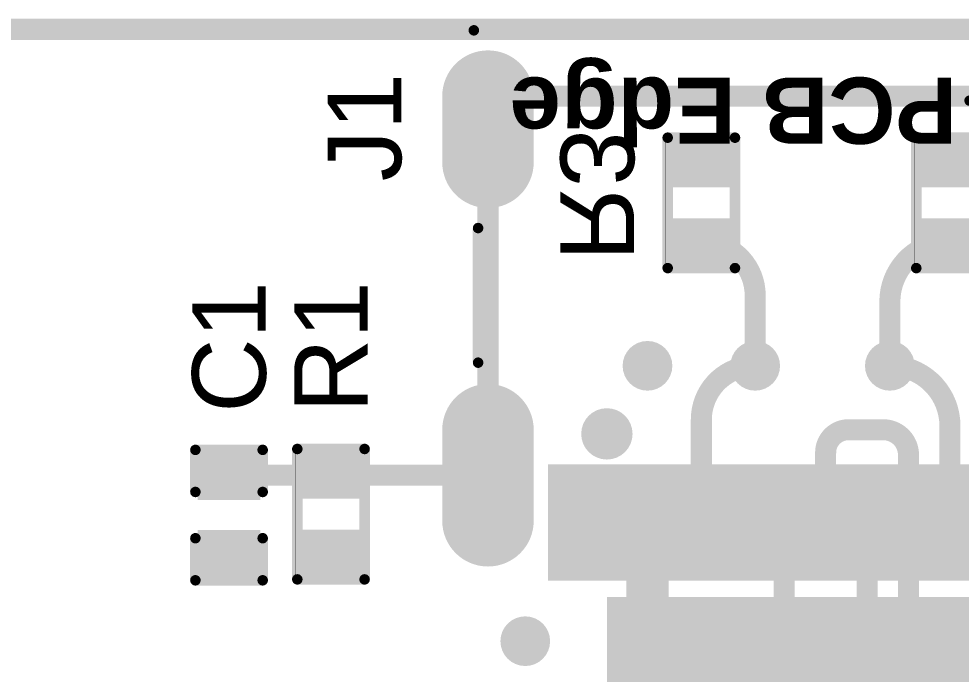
# Model space of a CAD drawing. Header units: inches. Extents: x 0 to 280, y 0 to 81.
# Drawn here: x 129.72 to 141.09, y 73.49 to 81.41 of the extents above; entities that cross this region are included whole.
import ezdxf

# ---------------------------------------------------------------- set-up
doc = ezdxf.new("R2010")
doc.units = ezdxf.units.IN
for name, color, linetype in [('Board Outline', 216, 'Continuous'), ('Bottom Layer', 5, 'Continuous'), ('Bottom Overlay', 54, 'Continuous'), ('Bottom Paste', 16, 'Continuous'), ('Bottom Solder', 6, 'Continuous'), ('Mechanical 13', 56, 'Continuous'), ('Multi-Layer', 9, 'Continuous'), ('Pad Holes', 156, 'Continuous'), ('Top Layer', 1, 'Continuous'), ('Top Overlay', 2, 'Continuous'), ('Top Paste', 8, 'Continuous'), ('Top Solder', 216, 'Continuous'), ('Via Holes', 16, 'Continuous')]:
    doc.layers.add(name, color=color, linetype=linetype)
doc.styles.add('Arial', font='', dxfattribs={"height": 0.2})
doc.styles.add('Arial_Bold', font='', dxfattribs={"height": 0.2})
doc.styles.get('Arial').set_extended_font_data('Arial')
doc.styles.get('Arial_Bold').set_extended_font_data('Arial', bold=True)

# ---------------------------------------------------------------- blocks, each defined once
blk = doc.blocks.new('R___0402_B_106')
at = {"layer": 'Bottom Layer'}
for points in [[(-0.241, 0.318), (-0.241, -0.318), (-0.699, -0.318), (-0.699, 0.318)], [(0.699, 0.318), (0.699, -0.318), (0.241, -0.318), (0.241, 0.318)]]:
    blk.add_hatch(color=5, dxfattribs=at).paths.add_polyline_path(points)
at = {"layer": 'Bottom Paste'}
for points in [[(-0.241, 0.318), (-0.241, -0.318), (-0.699, -0.318), (-0.699, 0.318)], [(0.699, 0.318), (0.699, -0.318), (0.241, -0.318), (0.241, 0.318)]]:
    blk.add_hatch(color=16, dxfattribs=at).paths.add_polyline_path(points)
at = {"layer": 'Bottom Solder'}
for points in [[(-0.186, 0.373), (-0.186, -0.373), (-0.754, -0.373), (-0.754, 0.373)], [(0.754, 0.373), (0.754, -0.373), (0.186, -0.373), (0.186, 0.373)]]:
    blk.add_hatch(color=6, dxfattribs=at).paths.add_polyline_path(points)
at = {"layer": 'Bottom Overlay'}
for points in [[(-0.787, 0.406, 0.127, 0.127, 0), (-0.787, -0.406, 0.127, 0.127, 0)], [(-0.787, 0.406, 0.127, 0.127, 0), (0.787, 0.406, 0.127, 0.127, 0)], [(0.787, 0.406, 0.127, 0.127, 0), (0.787, -0.406, 0.127, 0.127, 0)], [(-0.813, 0.432, 0.00323, 0.00323, 0), (0.813, 0.432, 0.00323, 0.00323, 0)], [(-0.787, -0.406, 0.127, 0.127, 0), (0.787, -0.406, 0.127, 0.127, 0)]]:
    blk.add_lwpolyline(points, format="xyseb", dxfattribs=at)
for points in [[(-0.819, 0.406, 0.0635, 0.0635, 1), (-0.756, 0.406, 0.0635, 0.0635, 1)], [(-0.819, 0.406, 0.0635, 0.0635, 1), (-0.756, 0.406, 0.0635, 0.0635, 1)], [(0.756, 0.406, 0.0635, 0.0635, 1), (0.819, 0.406, 0.0635, 0.0635, 1)], [(0.756, 0.406, 0.0635, 0.0635, 1), (0.819, 0.406, 0.0635, 0.0635, 1)], [(-0.814, 0.432, 0.00161, 0.00161, 1), (-0.812, 0.432, 0.00161, 0.00161, 1)], [(0.812, 0.432, 0.00161, 0.00161, 1), (0.814, 0.432, 0.00161, 0.00161, 1)], [(-0.819, -0.406, 0.0635, 0.0635, 1), (-0.756, -0.406, 0.0635, 0.0635, 1)], [(-0.819, -0.406, 0.0635, 0.0635, 1), (-0.756, -0.406, 0.0635, 0.0635, 1)], [(0.756, -0.406, 0.0635, 0.0635, 1), (0.819, -0.406, 0.0635, 0.0635, 1)], [(0.756, -0.406, 0.0635, 0.0635, 1), (0.819, -0.406, 0.0635, 0.0635, 1)]]:
    blk.add_lwpolyline(points, format="xyseb", close=True, dxfattribs=at)
blk = doc.blocks.new('R___0402_B_107')
at = {"layer": 'Bottom Layer'}
for points in [[(-0.241, 0.318), (-0.241, -0.318), (-0.699, -0.318), (-0.699, 0.318)], [(0.699, 0.318), (0.699, -0.318), (0.241, -0.318), (0.241, 0.318)]]:
    blk.add_hatch(color=5, dxfattribs=at).paths.add_polyline_path(points)
at = {"layer": 'Bottom Paste'}
for points in [[(-0.241, 0.318), (-0.241, -0.318), (-0.699, -0.318), (-0.699, 0.318)], [(0.699, 0.318), (0.699, -0.318), (0.241, -0.318), (0.241, 0.318)]]:
    blk.add_hatch(color=16, dxfattribs=at).paths.add_polyline_path(points)
at = {"layer": 'Bottom Solder'}
for points in [[(-0.186, 0.373), (-0.186, -0.373), (-0.754, -0.373), (-0.754, 0.373)], [(0.754, 0.373), (0.754, -0.373), (0.186, -0.373), (0.186, 0.373)]]:
    blk.add_hatch(color=6, dxfattribs=at).paths.add_polyline_path(points)
at = {"layer": 'Bottom Overlay'}
for points in [[(-0.787, 0.406, 0.127, 0.127, 0), (-0.787, -0.406, 0.127, 0.127, 0)], [(-0.787, 0.406, 0.127, 0.127, 0), (0.787, 0.406, 0.127, 0.127, 0)], [(0.787, 0.406, 0.127, 0.127, 0), (0.787, -0.406, 0.127, 0.127, 0)], [(-0.813, 0.432, 0.00323, 0.00323, 0), (0.813, 0.432, 0.00323, 0.00323, 0)], [(-0.787, -0.406, 0.127, 0.127, 0), (0.787, -0.406, 0.127, 0.127, 0)]]:
    blk.add_lwpolyline(points, format="xyseb", dxfattribs=at)
for points in [[(-0.819, 0.406, 0.0635, 0.0635, 1), (-0.756, 0.406, 0.0635, 0.0635, 1)], [(-0.819, 0.406, 0.0635, 0.0635, 1), (-0.756, 0.406, 0.0635, 0.0635, 1)], [(0.756, 0.406, 0.0635, 0.0635, 1), (0.819, 0.406, 0.0635, 0.0635, 1)], [(0.756, 0.406, 0.0635, 0.0635, 1), (0.819, 0.406, 0.0635, 0.0635, 1)], [(-0.814, 0.432, 0.00161, 0.00161, 1), (-0.812, 0.432, 0.00161, 0.00161, 1)], [(0.812, 0.432, 0.00161, 0.00161, 1), (0.814, 0.432, 0.00161, 0.00161, 1)], [(-0.819, -0.406, 0.0635, 0.0635, 1), (-0.756, -0.406, 0.0635, 0.0635, 1)], [(-0.819, -0.406, 0.0635, 0.0635, 1), (-0.756, -0.406, 0.0635, 0.0635, 1)], [(0.756, -0.406, 0.0635, 0.0635, 1), (0.819, -0.406, 0.0635, 0.0635, 1)], [(0.756, -0.406, 0.0635, 0.0635, 1), (0.819, -0.406, 0.0635, 0.0635, 1)]]:
    blk.add_lwpolyline(points, format="xyseb", close=True, dxfattribs=at)
blk = doc.blocks.new('R___0402_108')
at = {"layer": 'Top Layer'}
for points in [[(-0.699, -0.318), (-0.699, 0.317), (-0.241, 0.317), (-0.241, -0.318)], [(0.241, -0.318), (0.241, 0.317), (0.699, 0.317), (0.699, -0.318)]]:
    blk.add_hatch(color=1, dxfattribs=at).paths.add_polyline_path(points)
at = {"layer": 'Top Paste'}
for points in [[(-0.699, -0.318), (-0.699, 0.317), (-0.241, 0.317), (-0.241, -0.318)], [(0.241, -0.318), (0.241, 0.317), (0.699, 0.317), (0.699, -0.318)]]:
    blk.add_hatch(color=8, dxfattribs=at).paths.add_polyline_path(points)
at = {"layer": 'Top Solder'}
for points in [[(-0.754, -0.373), (-0.754, 0.373), (-0.186, 0.373), (-0.186, -0.373)], [(0.186, -0.373), (0.186, 0.373), (0.754, 0.373), (0.754, -0.373)]]:
    blk.add_hatch(color=216, dxfattribs=at).paths.add_polyline_path(points)
at = {"layer": 'Top Overlay'}
for points in [[(0.787, 0.406, 0.127, 0.127, 0), (-0.787, 0.406, 0.127, 0.127, 0)], [(-0.787, -0.406, 0.127, 0.127, 0), (-0.787, 0.406, 0.127, 0.127, 0)], [(0.787, -0.406, 0.127, 0.127, 0), (0.787, 0.406, 0.127, 0.127, 0)], [(0.787, -0.406, 0.127, 0.127, 0), (-0.787, -0.406, 0.127, 0.127, 0)], [(0.813, -0.432, 0.00323, 0.00323, 0), (-0.813, -0.432, 0.00323, 0.00323, 0)]]:
    blk.add_lwpolyline(points, format="xyseb", dxfattribs=at)
for points in [[(-0.819, 0.406, 0.0635, 0.0635, 1), (-0.756, 0.406, 0.0635, 0.0635, 1)], [(-0.819, 0.406, 0.0635, 0.0635, 1), (-0.756, 0.406, 0.0635, 0.0635, 1)], [(0.756, 0.406, 0.0635, 0.0635, 1), (0.819, 0.406, 0.0635, 0.0635, 1)], [(0.756, 0.406, 0.0635, 0.0635, 1), (0.819, 0.406, 0.0635, 0.0635, 1)], [(-0.819, -0.406, 0.0635, 0.0635, 1), (-0.756, -0.406, 0.0635, 0.0635, 1)], [(-0.819, -0.406, 0.0635, 0.0635, 1), (-0.756, -0.406, 0.0635, 0.0635, 1)], [(-0.814, -0.432, 0.00161, 0.00161, 1), (-0.812, -0.432, 0.00161, 0.00161, 1)], [(0.756, -0.406, 0.0635, 0.0635, 1), (0.819, -0.406, 0.0635, 0.0635, 1)], [(0.756, -0.406, 0.0635, 0.0635, 1), (0.819, -0.406, 0.0635, 0.0635, 1)], [(0.812, -0.432, 0.00161, 0.00161, 1), (0.814, -0.432, 0.00161, 0.00161, 1)]]:
    blk.add_lwpolyline(points, format="xyseb", close=True, dxfattribs=at)
blk = doc.blocks.new('TYPE_C_31_M_12__116')
at = {"layer": 'Bottom Layer'}
h = blk.add_hatch(color=5, dxfattribs=at)
edge = h.paths.add_edge_path()
edge.add_arc((-4.325, 2.355), 0.45, 0, 180)
edge.add_line((-4.775, 2.355), (-4.775, 1.255))
edge.add_arc((-4.325, 1.255), 0.45, 180, 360)
edge.add_line((-3.875, 1.255), (-3.875, 2.355))
h = blk.add_hatch(color=5, dxfattribs=at)
edge = h.paths.add_edge_path()
edge.add_arc((4.325, 1.255), 0.45, 180, 360)
edge.add_line((4.775, 1.255), (4.775, 2.355))
edge.add_arc((4.325, 2.355), 0.45, 0, 180)
edge.add_line((3.875, 2.355), (3.875, 1.255))
h = blk.add_hatch(color=5, dxfattribs=at)
edge = h.paths.add_edge_path()
edge.add_arc((-4.325, -2.775), 0.45, 180, 360)
edge.add_line((-3.875, -2.775), (-3.875, -1.975))
edge.add_arc((-4.325, -1.975), 0.45, 0, 180)
edge.add_line((-4.775, -1.975), (-4.775, -2.775))
h = blk.add_hatch(color=5, dxfattribs=at)
edge = h.paths.add_edge_path()
edge.add_arc((4.325, -2.775), 0.45, 180, 360)
edge.add_line((4.775, -2.775), (4.775, -1.975))
edge.add_arc((4.325, -1.975), 0.45, 0, 180)
edge.add_line((3.875, -1.975), (3.875, -2.775))
at = {"layer": 'Bottom Solder'}
h = blk.add_hatch(color=6, dxfattribs=at)
edge = h.paths.add_edge_path()
edge.add_arc((-4.325, 2.355), 0.552, 0, 180)
edge.add_line((-4.877, 2.355), (-4.877, 1.255))
edge.add_arc((-4.325, 1.255), 0.552, 180, 360)
edge.add_line((-3.773, 1.255), (-3.773, 2.355))
h = blk.add_hatch(color=6, dxfattribs=at)
edge = h.paths.add_edge_path()
edge.add_arc((4.325, 1.255), 0.552, 180, 360)
edge.add_line((4.877, 1.255), (4.877, 2.355))
edge.add_arc((4.325, 2.355), 0.552, 0, 180)
edge.add_line((3.773, 2.355), (3.773, 1.255))
h = blk.add_hatch(color=6, dxfattribs=at)
edge = h.paths.add_edge_path()
edge.add_arc((-2.89, 1.305), 0.102, 0, 360)
h = blk.add_hatch(color=6, dxfattribs=at)
edge = h.paths.add_edge_path()
edge.add_arc((2.89, 1.305), 0.102, 0, 360)
h = blk.add_hatch(color=6, dxfattribs=at)
edge = h.paths.add_edge_path()
edge.add_arc((-4.325, -2.775), 0.552, 180, 360)
edge.add_line((-3.773, -2.775), (-3.773, -1.975))
edge.add_arc((-4.325, -1.975), 0.552, 0, 180)
edge.add_line((-4.877, -1.975), (-4.877, -2.775))
h = blk.add_hatch(color=6, dxfattribs=at)
edge = h.paths.add_edge_path()
edge.add_arc((4.325, -2.775), 0.552, 180, 360)
edge.add_line((4.877, -2.775), (4.877, -1.975))
edge.add_arc((4.325, -1.975), 0.552, 0, 180)
edge.add_line((3.773, -1.975), (3.773, -2.775))
at = {"layer": 'Multi-Layer'}
h = blk.add_hatch(color=9, dxfattribs=at)
edge = h.paths.add_edge_path()
edge.add_arc((-4.325, 2.355), 0.45, 0, 180)
edge.add_line((-4.775, 2.355), (-4.775, 1.255))
edge.add_arc((-4.325, 1.255), 0.45, 180, 360)
edge.add_line((-3.875, 1.255), (-3.875, 2.355))
h = blk.add_hatch(color=9, dxfattribs=at)
edge = h.paths.add_edge_path()
edge.add_arc((4.325, 1.255), 0.45, 180, 360)
edge.add_line((4.775, 1.255), (4.775, 2.355))
edge.add_arc((4.325, 2.355), 0.45, 0, 180)
edge.add_line((3.875, 2.355), (3.875, 1.255))
h = blk.add_hatch(color=9, dxfattribs=at)
edge = h.paths.add_edge_path()
edge.add_arc((-4.325, -2.775), 0.45, 180, 360)
edge.add_line((-3.875, -2.775), (-3.875, -1.975))
edge.add_arc((-4.325, -1.975), 0.45, 0, 180)
edge.add_line((-4.775, -1.975), (-4.775, -2.775))
h = blk.add_hatch(color=9, dxfattribs=at)
edge = h.paths.add_edge_path()
edge.add_arc((4.325, -2.775), 0.45, 180, 360)
edge.add_line((4.775, -2.775), (4.775, -1.975))
edge.add_arc((4.325, -1.975), 0.45, 0, 180)
edge.add_line((3.875, -1.975), (3.875, -2.775))
at = {"layer": 'Pad Holes'}
h = blk.add_hatch(color=7, dxfattribs=at)
edge = h.paths.add_edge_path()
edge.add_arc((-4.325, 1.255), 0.3, 180, 360)
edge.add_line((-4.025, 1.255), (-4.025, 2.355))
edge.add_arc((-4.325, 2.355), 0.3, 0, 180)
edge.add_line((-4.625, 2.355), (-4.625, 1.255))
h = blk.add_hatch(color=7, dxfattribs=at)
edge = h.paths.add_edge_path()
edge.add_arc((4.325, 1.255), 0.3, 180, 360)
edge.add_line((4.625, 1.255), (4.625, 2.355))
edge.add_arc((4.325, 2.355), 0.3, 0, 180)
edge.add_line((4.025, 2.355), (4.025, 1.255))
h = blk.add_hatch(color=7, dxfattribs=at)
edge = h.paths.add_edge_path()
edge.add_arc((-2.89, 1.305), 0.31, 0, 360)
h = blk.add_hatch(color=7, dxfattribs=at)
edge = h.paths.add_edge_path()
edge.add_arc((2.89, 1.305), 0.31, 0, 360)
h = blk.add_hatch(color=7, dxfattribs=at)
edge = h.paths.add_edge_path()
edge.add_arc((-4.325, -2.775), 0.3, 180, 360)
edge.add_line((-4.025, -2.775), (-4.025, -1.975))
edge.add_arc((-4.325, -1.975), 0.3, 0, 180)
edge.add_line((-4.625, -1.975), (-4.625, -2.775))
h = blk.add_hatch(color=7, dxfattribs=at)
edge = h.paths.add_edge_path()
edge.add_arc((4.325, -2.775), 0.3, 180, 360)
edge.add_line((4.625, -2.775), (4.625, -1.975))
edge.add_arc((4.325, -1.975), 0.3, 0, 180)
edge.add_line((4.025, -1.975), (4.025, -2.775))
at = {"layer": 'Top Layer'}
for points in [[(-3.5, 2.975), (-2.9, 2.975), (-2.9, 1.775), (-3.5, 1.775)], [(-2.7, 2.975), (-2.1, 2.975), (-2.1, 1.775), (-2.7, 1.775)], [(-1.9, 2.975), (-1.6, 2.975), (-1.6, 1.775), (-1.9, 1.775)], [(-1.4, 2.975), (-1.1, 2.975), (-1.1, 1.775), (-1.4, 1.775)], [(-0.9, 2.975), (-0.6, 2.975), (-0.6, 1.775), (-0.9, 1.775)], [(-0.4, 2.975), (-0.1, 2.975), (-0.1, 1.775), (-0.4, 1.775)], [(0.4, 1.775), (0.1, 1.775), (0.1, 2.975), (0.4, 2.975)], [(0.9, 1.775), (0.6, 1.775), (0.6, 2.975), (0.9, 2.975)], [(1.4, 1.775), (1.1, 1.775), (1.1, 2.975), (1.4, 2.975)], [(1.9, 1.775), (1.6, 1.775), (1.6, 2.975), (1.9, 2.975)], [(2.7, 1.775), (2.1, 1.775), (2.1, 2.975), (2.7, 2.975)], [(2.9, 2.975), (3.5, 2.975), (3.5, 1.775), (2.9, 1.775)]]:
    blk.add_hatch(color=1, dxfattribs=at).paths.add_polyline_path(points)
h = blk.add_hatch(color=1, dxfattribs=at)
edge = h.paths.add_edge_path()
edge.add_arc((-4.325, 2.355), 0.45, 0, 180)
edge.add_line((-4.775, 2.355), (-4.775, 1.255))
edge.add_arc((-4.325, 1.255), 0.45, 180, 360)
edge.add_line((-3.875, 1.255), (-3.875, 2.355))
h = blk.add_hatch(color=1, dxfattribs=at)
edge = h.paths.add_edge_path()
edge.add_arc((4.325, 1.255), 0.45, 180, 360)
edge.add_line((4.775, 1.255), (4.775, 2.355))
edge.add_arc((4.325, 2.355), 0.45, 0, 180)
edge.add_line((3.875, 2.355), (3.875, 1.255))
h = blk.add_hatch(color=1, dxfattribs=at)
edge = h.paths.add_edge_path()
edge.add_arc((-4.325, -2.775), 0.45, 180, 360)
edge.add_line((-3.875, -2.775), (-3.875, -1.975))
edge.add_arc((-4.325, -1.975), 0.45, 0, 180)
edge.add_line((-4.775, -1.975), (-4.775, -2.775))
h = blk.add_hatch(color=1, dxfattribs=at)
edge = h.paths.add_edge_path()
edge.add_arc((4.325, -2.775), 0.45, 180, 360)
edge.add_line((4.775, -2.775), (4.775, -1.975))
edge.add_arc((4.325, -1.975), 0.45, 0, 180)
edge.add_line((3.875, -1.975), (3.875, -2.775))
at = {"layer": 'Top Paste'}
for points in [[(-3.5, 2.975), (-2.9, 2.975), (-2.9, 1.775), (-3.5, 1.775)], [(-2.7, 2.975), (-2.1, 2.975), (-2.1, 1.775), (-2.7, 1.775)], [(-1.9, 2.975), (-1.6, 2.975), (-1.6, 1.775), (-1.9, 1.775)], [(-1.4, 2.975), (-1.1, 2.975), (-1.1, 1.775), (-1.4, 1.775)], [(-0.9, 2.975), (-0.6, 2.975), (-0.6, 1.775), (-0.9, 1.775)], [(-0.4, 2.975), (-0.1, 2.975), (-0.1, 1.775), (-0.4, 1.775)], [(0.4, 1.775), (0.1, 1.775), (0.1, 2.975), (0.4, 2.975)], [(0.9, 1.775), (0.6, 1.775), (0.6, 2.975), (0.9, 2.975)], [(1.4, 1.775), (1.1, 1.775), (1.1, 2.975), (1.4, 2.975)], [(1.9, 1.775), (1.6, 1.775), (1.6, 2.975), (1.9, 2.975)], [(2.7, 1.775), (2.1, 1.775), (2.1, 2.975), (2.7, 2.975)], [(2.9, 2.975), (3.5, 2.975), (3.5, 1.775), (2.9, 1.775)]]:
    blk.add_hatch(color=8, dxfattribs=at).paths.add_polyline_path(points)
at = {"layer": 'Top Solder'}
for points in [[(-3.602, 3.077), (-2.798, 3.077), (-2.798, 1.673), (-3.602, 1.673)], [(-2.802, 3.077), (-1.998, 3.077), (-1.998, 1.673), (-2.802, 1.673)], [(-2.002, 3.077), (-1.498, 3.077), (-1.498, 1.673), (-2.002, 1.673)], [(-1.502, 3.077), (-0.998, 3.077), (-0.998, 1.673), (-1.502, 1.673)], [(-1.002, 3.077), (-0.498, 3.077), (-0.498, 1.673), (-1.002, 1.673)], [(-0.502, 3.077), (0.002, 3.077), (0.002, 1.673), (-0.502, 1.673)], [(0.502, 1.673), (-0.002, 1.673), (-0.002, 3.077), (0.502, 3.077)], [(1.002, 1.673), (0.498, 1.673), (0.498, 3.077), (1.002, 3.077)], [(1.502, 1.673), (0.998, 1.673), (0.998, 3.077), (1.502, 3.077)], [(2.002, 1.673), (1.498, 1.673), (1.498, 3.077), (2.002, 3.077)], [(2.802, 1.673), (1.998, 1.673), (1.998, 3.077), (2.802, 3.077)], [(2.798, 3.077), (3.602, 3.077), (3.602, 1.673), (2.798, 1.673)]]:
    blk.add_hatch(color=216, dxfattribs=at).paths.add_polyline_path(points)
h = blk.add_hatch(color=216, dxfattribs=at)
edge = h.paths.add_edge_path()
edge.add_arc((-4.325, 2.355), 0.552, 0, 180)
edge.add_line((-4.877, 2.355), (-4.877, 1.255))
edge.add_arc((-4.325, 1.255), 0.552, 180, 360)
edge.add_line((-3.773, 1.255), (-3.773, 2.355))
h = blk.add_hatch(color=216, dxfattribs=at)
edge = h.paths.add_edge_path()
edge.add_arc((4.325, 1.255), 0.552, 180, 360)
edge.add_line((4.877, 1.255), (4.877, 2.355))
edge.add_arc((4.325, 2.355), 0.552, 0, 180)
edge.add_line((3.773, 2.355), (3.773, 1.255))
h = blk.add_hatch(color=216, dxfattribs=at)
edge = h.paths.add_edge_path()
edge.add_arc((-2.89, 1.305), 0.102, 0, 360)
h = blk.add_hatch(color=216, dxfattribs=at)
edge = h.paths.add_edge_path()
edge.add_arc((2.89, 1.305), 0.102, 0, 360)
h = blk.add_hatch(color=216, dxfattribs=at)
edge = h.paths.add_edge_path()
edge.add_arc((-4.325, -2.775), 0.552, 180, 360)
edge.add_line((-3.773, -2.775), (-3.773, -1.975))
edge.add_arc((-4.325, -1.975), 0.552, 0, 180)
edge.add_line((-4.877, -1.975), (-4.877, -2.775))
h = blk.add_hatch(color=216, dxfattribs=at)
edge = h.paths.add_edge_path()
edge.add_arc((4.325, -2.775), 0.552, 180, 360)
edge.add_line((4.877, -2.775), (4.877, -1.975))
edge.add_arc((4.325, -1.975), 0.552, 0, 180)
edge.add_line((3.773, -1.975), (3.773, -2.775))
at = {"layer": 'Mechanical 13'}
for points in [[(-1.691, -2.72, 0.127, 0.127, 0), (-1.868, -2.897, 0.127, 0.127, 0)], [(-1.487, -2.72, 0.127, 0.127, 0), (-1.691, -2.72, 0.127, 0.127, 0)], [(-1.868, -2.897, 0.127, 0.127, 0), (-1.868, -3.202, 0.127, 0.127, 0)], [(-1.908, -3.365, 0.127, 0.127, 0), (-2.072, -3.202, 0.127, 0.127, 0)], [(-1.868, -3.202, 0.127, 0.127, 0), (-2.072, -3.202, 0.127, 0.127, 0)], [(-1.665, -3.202, 0.127, 0.127, 0), (-1.868, -3.202, 0.127, 0.127, 0)], [(-1.665, -3.202, 0.127, 0.127, 0), (-1.828, -3.365, 0.127, 0.127, 0)]]:
    blk.add_lwpolyline(points, format="xyseb", dxfattribs=at)
for points in [[(-1.722, -2.72, 0.0635, 0.0635, 1), (-1.659, -2.72, 0.0635, 0.0635, 1)], [(-1.722, -2.72, 0.0635, 0.0635, 1), (-1.659, -2.72, 0.0635, 0.0635, 1)], [(-1.519, -2.72, 0.0635, 0.0635, 1), (-1.456, -2.72, 0.0635, 0.0635, 1)], [(-1.9, -2.897, 0.0635, 0.0635, 1), (-1.837, -2.897, 0.0635, 0.0635, 1)], [(-1.9, -2.897, 0.0635, 0.0635, 1), (-1.837, -2.897, 0.0635, 0.0635, 1)], [(-2.103, -3.202, 0.0635, 0.0635, 1), (-2.04, -3.202, 0.0635, 0.0635, 1)], [(-2.103, -3.202, 0.0635, 0.0635, 1), (-2.04, -3.202, 0.0635, 0.0635, 1)], [(-1.9, -3.202, 0.0635, 0.0635, 1), (-1.837, -3.202, 0.0635, 0.0635, 1)], [(-1.9, -3.202, 0.0635, 0.0635, 1), (-1.837, -3.202, 0.0635, 0.0635, 1)], [(-1.9, -3.202, 0.0635, 0.0635, 1), (-1.837, -3.202, 0.0635, 0.0635, 1)], [(-1.697, -3.202, 0.0635, 0.0635, 1), (-1.633, -3.202, 0.0635, 0.0635, 1)], [(-1.697, -3.202, 0.0635, 0.0635, 1), (-1.633, -3.202, 0.0635, 0.0635, 1)], [(-1.94, -3.365, 0.0635, 0.0635, 1), (-1.877, -3.365, 0.0635, 0.0635, 1)], [(-1.86, -3.365, 0.0635, 0.0635, 1), (-1.797, -3.365, 0.0635, 0.0635, 1)]]:
    blk.add_lwpolyline(points, format="xyseb", close=True, dxfattribs=at)
at = {"layer": 'Top Overlay'}
for points in [[(-4.445, 0.445, 0.127, 0.127, 0), (-4.445, -1.181, 0.127, 0.127, 0)], [(4.445, 0.445, 0.127, 0.127, 0), (4.445, -1.181, 0.127, 0.127, 0)], [(4.495, -3.569, 0.127, 0.127, 0), (-4.495, -3.569, 0.127, 0.127, 0)]]:
    blk.add_lwpolyline(points, format="xyseb", dxfattribs=at)
for points in [[(-4.476, 0.445, 0.0635, 0.0635, 1), (-4.413, 0.445, 0.0635, 0.0635, 1)], [(4.413, 0.445, 0.0635, 0.0635, 1), (4.476, 0.445, 0.0635, 0.0635, 1)], [(-4.476, -1.181, 0.0635, 0.0635, 1), (-4.413, -1.181, 0.0635, 0.0635, 1)], [(4.413, -1.181, 0.0635, 0.0635, 1), (4.476, -1.181, 0.0635, 0.0635, 1)], [(-4.527, -3.569, 0.0635, 0.0635, 1), (-4.464, -3.569, 0.0635, 0.0635, 1)], [(4.464, -3.569, 0.0635, 0.0635, 1), (4.527, -3.569, 0.0635, 0.0635, 1)]]:
    blk.add_lwpolyline(points, format="xyseb", close=True, dxfattribs=at)
at = {"layer": 'Mechanical 13', "style": 'Arial_Bold'}
blk.add_text('PCB Edge', height=0.8, dxfattribs=at).set_placement((-1.338, -2.999))
blk = doc.blocks.new('C___0402_149')
at = {"layer": 'Top Layer'}
for points in [[(-0.699, -0.318), (-0.699, 0.318), (-0.241, 0.318), (-0.241, -0.318)], [(0.241, -0.318), (0.241, 0.318), (0.699, 0.318), (0.699, -0.318)]]:
    blk.add_hatch(color=1, dxfattribs=at).paths.add_polyline_path(points)
at = {"layer": 'Top Paste'}
for points in [[(-0.699, -0.318), (-0.699, 0.318), (-0.241, 0.318), (-0.241, -0.318)], [(0.241, -0.318), (0.241, 0.318), (0.699, 0.318), (0.699, -0.318)]]:
    blk.add_hatch(color=8, dxfattribs=at).paths.add_polyline_path(points)
at = {"layer": 'Top Solder'}
for points in [[(-0.758, -0.377), (-0.758, 0.377), (-0.181, 0.377), (-0.181, -0.377)], [(0.181, -0.377), (0.181, 0.377), (0.758, 0.377), (0.758, -0.377)]]:
    blk.add_hatch(color=216, dxfattribs=at).paths.add_polyline_path(points)
at = {"layer": 'Top Overlay'}
for points in [[(-0.787, 0.406, 0.127, 0.127, 0), (-0.787, -0.406, 0.127, 0.127, 0)], [(-0.787, 0.406, 0.127, 0.127, 0), (-0.279, 0.406, 0.127, 0.127, 0)], [(0.279, 0.406, 0.127, 0.127, 0), (0.787, 0.406, 0.127, 0.127, 0)], [(0.787, 0.406, 0.127, 0.127, 0), (0.787, -0.406, 0.127, 0.127, 0)], [(-0.787, -0.406, 0.127, 0.127, 0), (-0.279, -0.406, 0.127, 0.127, 0)], [(0.279, -0.406, 0.127, 0.127, 0), (0.787, -0.406, 0.127, 0.127, 0)]]:
    blk.add_lwpolyline(points, format="xyseb", dxfattribs=at)
for points in [[(-0.819, 0.406, 0.0635, 0.0635, 1), (-0.756, 0.406, 0.0635, 0.0635, 1)], [(-0.819, 0.406, 0.0635, 0.0635, 1), (-0.756, 0.406, 0.0635, 0.0635, 1)], [(-0.311, 0.406, 0.0635, 0.0635, 1), (-0.248, 0.406, 0.0635, 0.0635, 1)], [(0.248, 0.406, 0.0635, 0.0635, 1), (0.311, 0.406, 0.0635, 0.0635, 1)], [(0.756, 0.406, 0.0635, 0.0635, 1), (0.819, 0.406, 0.0635, 0.0635, 1)], [(0.756, 0.406, 0.0635, 0.0635, 1), (0.819, 0.406, 0.0635, 0.0635, 1)], [(-0.819, -0.406, 0.0635, 0.0635, 1), (-0.756, -0.406, 0.0635, 0.0635, 1)], [(-0.819, -0.406, 0.0635, 0.0635, 1), (-0.756, -0.406, 0.0635, 0.0635, 1)], [(-0.311, -0.406, 0.0635, 0.0635, 1), (-0.248, -0.406, 0.0635, 0.0635, 1)], [(0.248, -0.406, 0.0635, 0.0635, 1), (0.311, -0.406, 0.0635, 0.0635, 1)], [(0.756, -0.406, 0.0635, 0.0635, 1), (0.819, -0.406, 0.0635, 0.0635, 1)], [(0.756, -0.406, 0.0635, 0.0635, 1), (0.819, -0.406, 0.0635, 0.0635, 1)]]:
    blk.add_lwpolyline(points, format="xyseb", close=True, dxfattribs=at)

msp = doc.modelspace()

# ---------------------------------------------------------------- hatches: boundary and pattern name
at = {"layer": 'Bottom Layer'}
h = msp.add_hatch(color=5, dxfattribs=at)
edge = h.paths.add_edge_path()
edge.add_arc((137.308, 77.216), 0.3, 0, 360)
h = msp.add_hatch(color=5, dxfattribs=at)
edge = h.paths.add_edge_path()
edge.add_arc((138.608, 77.216), 0.3, 0, 360)
h = msp.add_hatch(color=5, dxfattribs=at)
edge = h.paths.add_edge_path()
edge.add_arc((140.233, 77.216), 0.3, 0, 360)
msp.add_hatch(color=5, dxfattribs=at).paths.add_polyline_path([(136.818, 73.203), (142.57, 73.203), (142.57, 74.422), (136.818, 74.422)])
h = msp.add_hatch(color=5, dxfattribs=at)
edge = h.paths.add_edge_path()
edge.add_arc((135.833, 73.89), 0.3, 0, 360)
h = msp.add_hatch(color=5, dxfattribs=at)
edge = h.paths.add_edge_path()
edge.add_arc((137.308, 73.89), 0.3, 0, 360)
at = {"layer": 'Top Layer'}
h = msp.add_hatch(color=1, dxfattribs=at)
edge = h.paths.add_edge_path()
edge.add_arc((137.308, 77.216), 0.3, 0, 360)
h = msp.add_hatch(color=1, dxfattribs=at)
edge = h.paths.add_edge_path()
edge.add_arc((138.608, 77.216), 0.3, 0, 360)
h = msp.add_hatch(color=1, dxfattribs=at)
edge = h.paths.add_edge_path()
edge.add_arc((140.233, 77.216), 0.3, 0, 360)
h = msp.add_hatch(color=1, dxfattribs=at)
edge = h.paths.add_edge_path()
edge.add_arc((135.833, 73.89), 0.3, 0, 360)
h = msp.add_hatch(color=1, dxfattribs=at)
edge = h.paths.add_edge_path()
edge.add_arc((137.308, 73.89), 0.3, 0, 360)
at = {"layer": 'Via Holes'}
h = msp.add_hatch(color=7, dxfattribs=at)
edge = h.paths.add_edge_path()
edge.add_arc((137.308, 77.216), 0.15, 0, 360)
h = msp.add_hatch(color=7, dxfattribs=at)
edge = h.paths.add_edge_path()
edge.add_arc((138.608, 77.216), 0.15, 0, 360)
h = msp.add_hatch(color=7, dxfattribs=at)
edge = h.paths.add_edge_path()
edge.add_arc((140.233, 77.216), 0.15, 0, 360)
h = msp.add_hatch(color=7, dxfattribs=at)
edge = h.paths.add_edge_path()
edge.add_arc((135.833, 73.89), 0.15, 0, 360)
h = msp.add_hatch(color=7, dxfattribs=at)
edge = h.paths.add_edge_path()
edge.add_arc((137.308, 73.89), 0.15, 0, 360)

# ---------------------------------------------------------------- linework, layer by layer
at = {"layer": 'Board Outline'}
msp.add_lwpolyline([(2.997, 81.28, 0.254, 0.254, 0), (276.403, 81.28, 0.254, 0.254, 0)], format="xyseb", dxfattribs=at)
at = {"layer": 'Bottom Layer'}
for points in [[(135.383, 80.175, 0.254, 0.254, 0), (135.682, 80.474, 0.254, 0.254, 0)], [(135.682, 80.474, 0.254, 0.254, 0), (143.633, 80.474, 0.254, 0.254, 0)], [(135.383, 75.894, 0.254, 0.254, 0), (135.383, 80.175, 0.254, 0.254, 0)], [(137.958, 78.715, 0.254, 0.254, -0.414214), (138.608, 78.065, 0.254, 0.254, 0)], [(140.233, 77.99, 0.254, 0.254, -0.414214), (140.958, 78.715, 0.254, 0.254, 0)], [(138.608, 77.216, 0.254, 0.254, 0), (138.608, 78.065, 0.254, 0.254, 0)], [(140.233, 77.216, 0.254, 0.254, 0), (140.233, 77.99, 0.254, 0.254, 0)]]:
    msp.add_lwpolyline(points, format="xyseb", dxfattribs=at)
for points in [[(135.618, 80.474, 0.127, 0.127, 1), (135.745, 80.474, 0.127, 0.127, 1)], [(135.618, 80.474, 0.127, 0.127, 1), (135.745, 80.474, 0.127, 0.127, 1)], [(135.32, 80.175, 0.127, 0.127, 1), (135.447, 80.175, 0.127, 0.127, 1)], [(135.32, 80.175, 0.127, 0.127, 1), (135.447, 80.175, 0.127, 0.127, 1)], [(137.895, 78.715, 0.127, 0.127, 1), (138.022, 78.715, 0.127, 0.127, 1)], [(140.895, 78.715, 0.127, 0.127, 1), (141.022, 78.715, 0.127, 0.127, 1)], [(138.545, 78.065, 0.127, 0.127, 1), (138.672, 78.065, 0.127, 0.127, 1)], [(138.545, 78.065, 0.127, 0.127, 1), (138.672, 78.065, 0.127, 0.127, 1)], [(140.17, 77.99, 0.127, 0.127, 1), (140.297, 77.99, 0.127, 0.127, 1)], [(140.17, 77.99, 0.127, 0.127, 1), (140.297, 77.99, 0.127, 0.127, 1)], [(138.545, 77.216, 0.127, 0.127, 1), (138.672, 77.216, 0.127, 0.127, 1)], [(140.17, 77.216, 0.127, 0.127, 1), (140.297, 77.216, 0.127, 0.127, 1)], [(135.32, 75.894, 0.127, 0.127, 1), (135.447, 75.894, 0.127, 0.127, 1)]]:
    msp.add_lwpolyline(points, format="xyseb", close=True, dxfattribs=at)
at = {"layer": 'Top Layer'}
for points in [[(137.958, 76.566, 0.254, 0.254, -0.414214), (138.608, 77.216, 0.254, 0.254, 0)], [(140.233, 77.216, 0.254, 0.254, -0.414214), (140.958, 76.491, 0.254, 0.254, 0)], [(137.958, 75.324, 0.254, 0.254, 0), (137.958, 76.566, 0.254, 0.254, 0)], [(139.458, 76.168, 0.254, 0.254, -0.414214), (139.734, 76.444, 0.254, 0.254, 0)], [(139.734, 76.444, 0.254, 0.254, 0), (140.154, 76.444, 0.254, 0.254, 0)], [(140.154, 76.444, 0.254, 0.254, -0.414214), (140.458, 76.139, 0.254, 0.254, 0)], [(140.958, 75.324, 0.254, 0.254, 0), (140.958, 76.491, 0.254, 0.254, 0)], [(139.458, 75.324, 0.254, 0.254, 0), (139.458, 76.168, 0.254, 0.254, 0)], [(140.458, 75.324, 0.254, 0.254, 0), (140.458, 76.139, 0.254, 0.254, 0)], [(132.258, 75.882, 0.254, 0.254, 0), (132.258, 75.894, 0.254, 0.254, 0)], [(132.258, 75.894, 0.254, 0.254, 0), (133.488, 75.894, 0.254, 0.254, 0)], [(133.488, 75.894, 0.254, 0.254, 0), (135.383, 75.894, 0.254, 0.254, 0)], [(137.308, 73.89, 0.508, 0.508, 0), (137.308, 75.324, 0.508, 0.508, 0)], [(138.958, 74.363, 0.254, 0.254, 0), (138.958, 75.324, 0.254, 0.254, 0)], [(139.958, 74.392, 0.254, 0.254, 0), (139.958, 75.324, 0.254, 0.254, 0)], [(140.458, 73.216, 0.254, 0.254, 0), (140.458, 75.324, 0.254, 0.254, 0)], [(139.231, 74.09, 0.254, 0.254, -0.414214), (138.958, 74.363, 0.254, 0.254, 0)], [(139.958, 74.392, 0.254, 0.254, -0.414214), (139.657, 74.09, 0.254, 0.254, 0)], [(139.958, 73.173, 0.254, 0.254, 0), (139.958, 74.392, 0.254, 0.254, 0)], [(139.231, 74.09, 0.254, 0.254, 0), (139.657, 74.09, 0.254, 0.254, 0)]]:
    msp.add_lwpolyline(points, format="xyseb", dxfattribs=at)
for points in [[(138.545, 77.216, 0.127, 0.127, 1), (138.672, 77.216, 0.127, 0.127, 1)], [(140.17, 77.216, 0.127, 0.127, 1), (140.297, 77.216, 0.127, 0.127, 1)], [(137.895, 76.566, 0.127, 0.127, 1), (138.022, 76.566, 0.127, 0.127, 1)], [(137.895, 76.566, 0.127, 0.127, 1), (138.022, 76.566, 0.127, 0.127, 1)], [(139.671, 76.444, 0.127, 0.127, 1), (139.798, 76.444, 0.127, 0.127, 1)], [(139.671, 76.444, 0.127, 0.127, 1), (139.798, 76.444, 0.127, 0.127, 1)], [(140.091, 76.444, 0.127, 0.127, 1), (140.218, 76.444, 0.127, 0.127, 1)], [(140.091, 76.444, 0.127, 0.127, 1), (140.218, 76.444, 0.127, 0.127, 1)], [(140.895, 76.491, 0.127, 0.127, 1), (141.022, 76.491, 0.127, 0.127, 1)], [(140.895, 76.491, 0.127, 0.127, 1), (141.022, 76.491, 0.127, 0.127, 1)], [(139.395, 76.168, 0.127, 0.127, 1), (139.522, 76.168, 0.127, 0.127, 1)], [(139.395, 76.168, 0.127, 0.127, 1), (139.522, 76.168, 0.127, 0.127, 1)], [(140.395, 76.139, 0.127, 0.127, 1), (140.522, 76.139, 0.127, 0.127, 1)], [(140.395, 76.139, 0.127, 0.127, 1), (140.522, 76.139, 0.127, 0.127, 1)], [(132.194, 75.894, 0.127, 0.127, 1), (132.321, 75.894, 0.127, 0.127, 1)], [(132.194, 75.894, 0.127, 0.127, 1), (132.321, 75.894, 0.127, 0.127, 1)], [(132.194, 75.882, 0.127, 0.127, 1), (132.321, 75.882, 0.127, 0.127, 1)], [(133.425, 75.894, 0.127, 0.127, 1), (133.552, 75.894, 0.127, 0.127, 1)], [(133.425, 75.894, 0.127, 0.127, 1), (133.552, 75.894, 0.127, 0.127, 1)], [(135.32, 75.894, 0.127, 0.127, 1), (135.447, 75.894, 0.127, 0.127, 1)], [(137.181, 75.324, 0.254, 0.254, 1), (137.435, 75.324, 0.254, 0.254, 1)], [(137.895, 75.324, 0.127, 0.127, 1), (138.022, 75.324, 0.127, 0.127, 1)], [(138.895, 75.324, 0.127, 0.127, 1), (139.022, 75.324, 0.127, 0.127, 1)], [(139.395, 75.324, 0.127, 0.127, 1), (139.522, 75.324, 0.127, 0.127, 1)], [(139.895, 75.324, 0.127, 0.127, 1), (140.022, 75.324, 0.127, 0.127, 1)], [(140.395, 75.324, 0.127, 0.127, 1), (140.522, 75.324, 0.127, 0.127, 1)], [(140.395, 75.324, 0.127, 0.127, 1), (140.522, 75.324, 0.127, 0.127, 1)], [(140.895, 75.324, 0.127, 0.127, 1), (141.022, 75.324, 0.127, 0.127, 1)], [(138.895, 74.363, 0.127, 0.127, 1), (139.022, 74.363, 0.127, 0.127, 1)], [(138.895, 74.363, 0.127, 0.127, 1), (139.022, 74.363, 0.127, 0.127, 1)], [(139.895, 74.392, 0.127, 0.127, 1), (140.022, 74.392, 0.127, 0.127, 1)], [(139.895, 74.392, 0.127, 0.127, 1), (140.022, 74.392, 0.127, 0.127, 1)], [(139.895, 74.392, 0.127, 0.127, 1), (140.022, 74.392, 0.127, 0.127, 1)], [(139.168, 74.09, 0.127, 0.127, 1), (139.295, 74.09, 0.127, 0.127, 1)], [(139.168, 74.09, 0.127, 0.127, 1), (139.295, 74.09, 0.127, 0.127, 1)], [(139.593, 74.09, 0.127, 0.127, 1), (139.72, 74.09, 0.127, 0.127, 1)], [(139.593, 74.09, 0.127, 0.127, 1), (139.72, 74.09, 0.127, 0.127, 1)], [(137.181, 73.89, 0.254, 0.254, 1), (137.435, 73.89, 0.254, 0.254, 1)]]:
    msp.add_lwpolyline(points, format="xyseb", close=True, dxfattribs=at)

# ---------------------------------------------------------------- block references
for name, p, rotation in [('TYPE_C_31_M_12__116', (139.708, 77.699), 180), ('R___0402_B_106', (137.958, 79.184), 90), ('R___0402_B_107', (140.958, 79.184), 90), ('C___0402_149', (132.258, 75.413), 90), ('R___0402_108', (133.488, 75.424), 270)]:
    msp.add_blockref(name, p, dxfattribs=dict(rotation=rotation))

# ---------------------------------------------------------------- texts
at = {"layer": 'Bottom Overlay', "style": 'Arial', "text_generation_flag": 2}
msp.add_text('R3', height=0.889, rotation=270, dxfattribs=at).set_placement((136.258, 78.482))
at = {"layer": 'Top Overlay', "style": 'Arial'}
for s, p in [('J1', (134.336, 79.443)), ('C1', (132.702, 76.649)), ('R1', (133.933, 76.649))]:
    msp.add_text(s, height=0.889, rotation=90, dxfattribs=at).set_placement(p)

doc.saveas('drawing.dxf')
